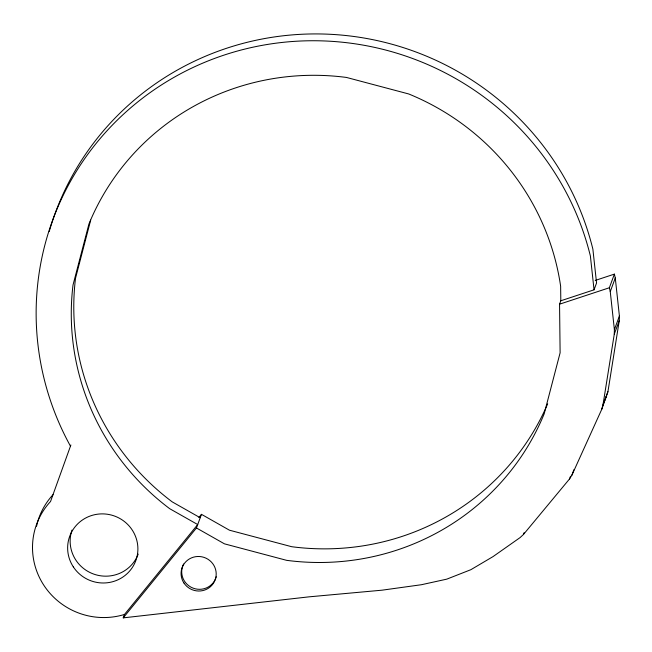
<?xml version="1.0" encoding="UTF-8"?>
<svg xmlns="http://www.w3.org/2000/svg" width="652" height="652" viewBox="0 0 652 652"><rect width="100%" height="100%" fill="white"/><g stroke="black" fill="none" stroke-linecap="round" stroke-linejoin="round"><path stroke-width="0.98" d="M123.228 617.868L196.456 527.973L224.435 543.833L286.635 560.337A246.554 241.256 20.2 0 0 544.208 413.759L560.117 352.805L559.555 304.191L560.802 300.784L560.638 286.252A246.554 241.256 20.2 0 0 408.706 93.961L346.505 77.449A246.554 241.256 20.2 0 0 88.933 224.027L73.024 284.981A246.554 241.256 20.2 0 0 169.724 508.707L197.711 524.558L124.483 614.461L123.228 617.868L309.072 596.841L382.031 590.182L421.428 584.722L446.775 579.147L470.85 569.701L493.042 556.596L520.117 537.566L523.434 534.501L569.506 478.976L571.902 475.161L601.625 409.603L602.921 405.291L614.274 334.158L614.388 329.651L610.256 291.631L609.375 287.752L614.388 274.117L595.227 280.442M601.625 409.603L607.933 391.665L619.286 320.531L619.4 316.024L615.276 277.997L614.388 274.117M90.685 220.107L75.534 278.168A246.554 241.256 20.2 0 0 172.234 501.885L200.213 517.745M70.881 444.998L50.554 501.478A70.44 68.933 20.2 0 0 43.839 585.26A70.44 68.933 20.2 0 0 124.483 614.461M196.456 527.973L201.468 514.338L229.447 530.198L291.648 546.702A246.554 241.256 20.2 0 0 547.664 403.849M560.802 300.784L594.045 289.814L596.556 283.001L592.88 249.162A281.77 275.714 20.2 0 0 325.038 34.075A281.77 275.714 20.2 0 0 49.226 231.484M610.256 291.631L615.276 277.997M523.434 534.501L524.102 532.684M614.388 329.651L619.4 316.024M614.274 334.158L619.286 320.531M569.506 478.976L570.516 476.253M571.902 475.161L573.907 469.709M602.921 405.291L607.933 391.665M603.287 403.36L606.637 395.968M198.901 517.492L201.468 514.338M559.555 304.191L609.375 287.752M594.045 289.814L590.378 255.975A281.77 275.714 20.2 0 0 216.024 57.898A281.77 275.714 20.2 0 0 70.432 446.09M36.545 526.303A70.44 68.933 20.2 0 1 53.056 494.656M138.216 554.086A35.224 34.466 20.2 0 1 93.546 574.029A35.224 34.466 20.2 0 1 71.989 530.1M216.236 576.751A17.612 17.229 20.2 0 1 192.976 588.088A17.612 17.229 20.2 0 1 183.611 563.988M73.301 566.849A35.224 34.466 20.2 0 0 134.067 564.559A35.224 34.466 20.2 0 0 100.93 513.906A35.224 34.466 20.2 0 0 73.301 566.849M183.905 582.961A17.612 17.229 20.2 0 0 214.288 581.812A17.612 17.229 20.2 0 0 197.719 556.49A17.612 17.229 20.2 0 0 183.905 582.961"/></g></svg>
